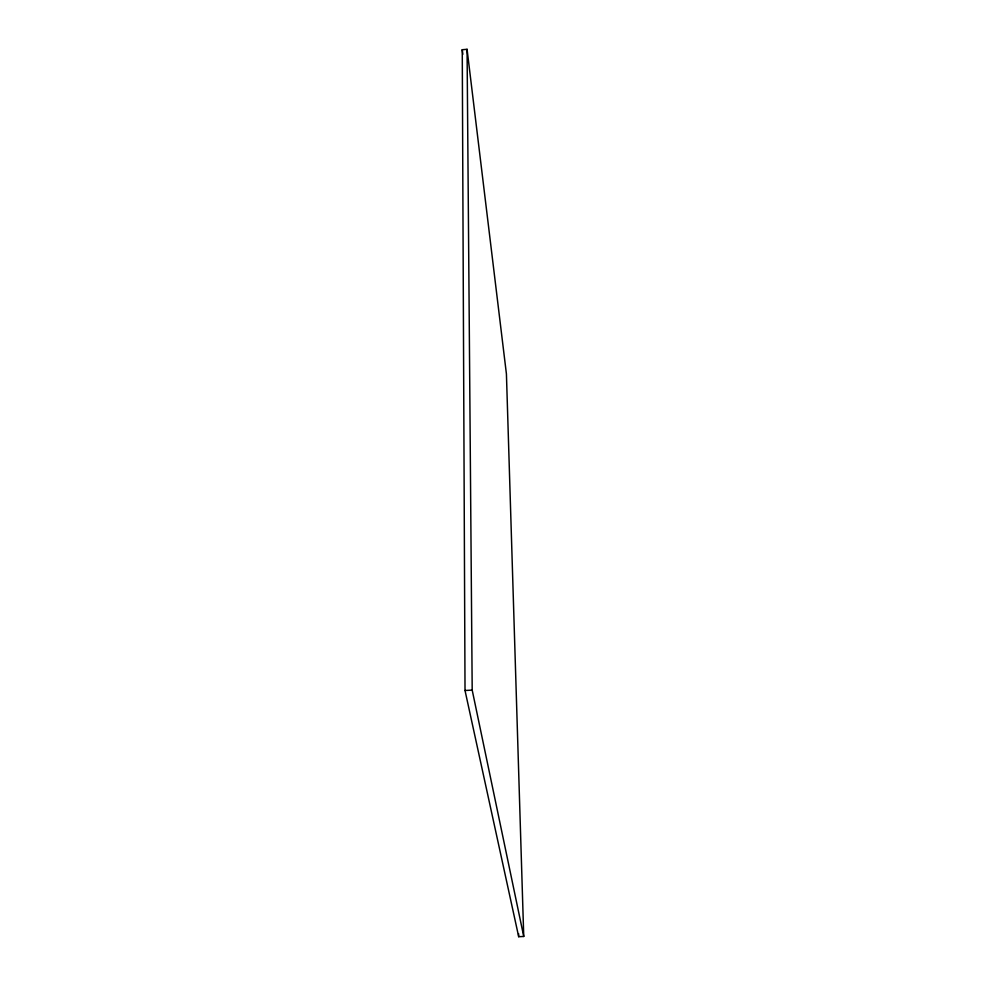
<?xml version="1.0" encoding="UTF-8"?>
<svg xmlns="http://www.w3.org/2000/svg" width="986" height="986" viewBox="0 0 986 986"><rect width="100%" height="100%" fill="white"/><g stroke="black" fill="none" stroke-linecap="round" stroke-linejoin="round"><path stroke-width="1.48" d="M462.261 49.719L467.068 49.3L506.422 373.965L523.739 936.466L518.685 936.7L465.022 690.52L462.261 49.719L462.841 54.292M465.022 690.52L472.195 690.101L523.739 936.466M518.599 933.631L518.685 936.7M467.068 49.3L472.195 690.101"/></g></svg>
